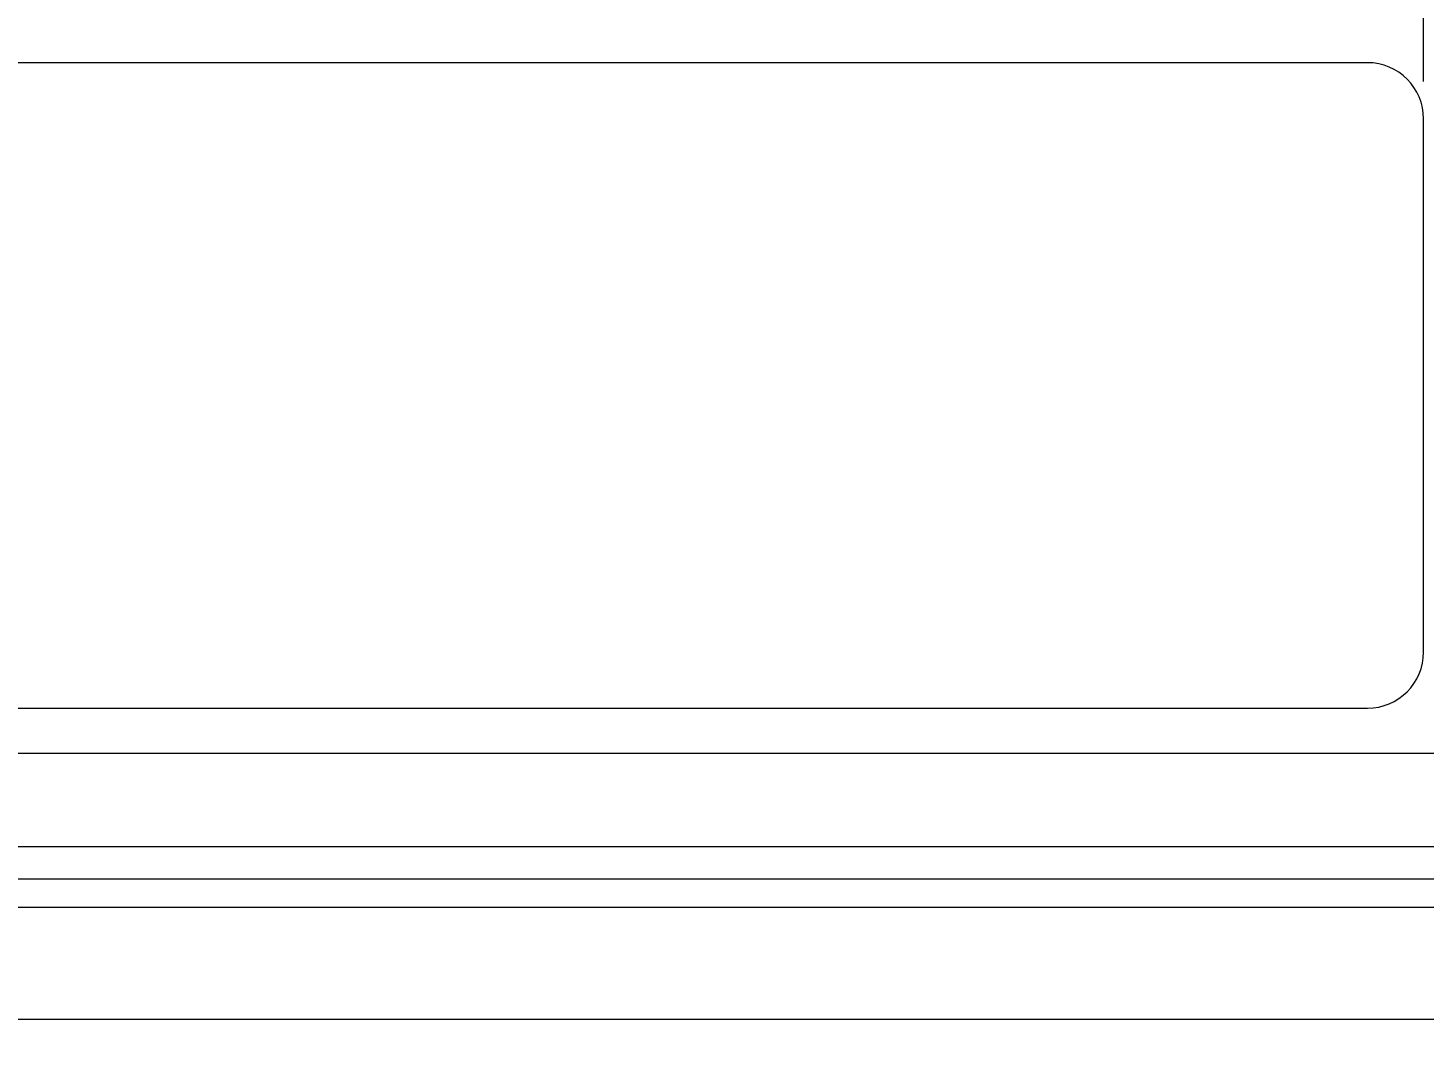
# Model space of a CAD drawing. Header units: inches. Extents: x 0.04 to 7.3, y 0.02 to 5.63.
# Drawn here: x 1.908 to 3.151, y 1.721 to 2.64 of the extents above; entities that cross this region are included whole.
import ezdxf

# ---------------------------------------------------------------- set-up
doc = ezdxf.new("R2010")
doc.units = ezdxf.units.IN
doc.header["$MEASUREMENT"] = 0
doc.styles.add('SLDTEXTSTYLE0', font='TXT', dxfattribs={"width": 0.75})
doc.dimstyles.new('SLDDIMSTYLE0', dxfattribs={"dimtxt": 0.091864, "dimasz": 0.104, "dimexe": 0, "dimexo": 0.0625, "dimgap": 0.022966, "dimtad": 0, "dimtih": 1, "dimtoh": 1, "dimrnd": 1e-09, "dimzin": 12, "dimdsep": 46, "dimtxsty": 'SLDTEXTSTYLE0', "dimsah": 1, "dimcen": 0.09, "dimadec": 0, "dimazin": 3, "dimtfac": 1, "dimtofl": 0, "dimtmove": 0, "dimatfit": 3, "dimfxl": 1, "dimfrac": 2, "dimtolj": 1, "dimtzin": 12, "dimarcsym": 0})

# ---------------------------------------------------------------- blocks, each defined once
blk = doc.blocks.new('_D_1')
at = {"color": 7, "linetype": 'Continuous', "lineweight": 0, "ltscale": 0.666667}
for p, q in [((0.9709, 2.5927), (0.9709, 3.5102)), ((3.1509, 2.5927), (3.1509, 3.5102)), ((0.9709, 3.4268), (1.7158, 3.4268)), ((1.8243, 3.4261), (1.7963, 3.4261)), ((1.7963, 3.4261), (1.7963, 3.2803)), ((2.2915, 3.4261), (2.3195, 3.4261)), ((2.3195, 3.4261), (2.3195, 3.2803)), ((3.1509, 3.4268), (2.4001, 3.4268)), ((1.7963, 3.2803), (1.8243, 3.2803)), ((2.3195, 3.2803), (2.2915, 3.2803))]:
    blk.add_line(p, q, dxfattribs=at)
for points in [[(0.9709, 3.4268), (1.0749, 3.4095), (1.0749, 3.4442)], [(3.1509, 3.4268), (3.0469, 3.4442), (3.0469, 3.4095)]]:
    blk.add_solid(points, dxfattribs=at)
at = {"color": 7, "linetype": 'Continuous', "lineweight": 0, "ltscale": 0.666667, "char_height": 0.09186, "attachment_point": 1, "style": 'SLDTEXTSTYLE0'}
for s, insert in [('2.18in', (1.8896, 3.5632)), ('55.4mm', (1.8243, 3.3987))]:
    blk.add_mtext(s, dxfattribs=dict(at, insert=insert))
blk = doc.blocks.new('_D_2')
at = {"color": 7, "linetype": 'Continuous', "lineweight": 0, "ltscale": 0.666667}
for p, q in [((0.4359, 2.2488), (0.4359, 1.2536)), ((3.6859, 2.2488), (3.6859, 1.2536)), ((0.4359, 1.3369), (1.7158, 1.3369)), ((1.8243, 1.3362), (1.7963, 1.3362)), ((1.7963, 1.3362), (1.7963, 1.1904)), ((2.2915, 1.3362), (2.3195, 1.3362)), ((2.3195, 1.3362), (2.3195, 1.1904)), ((3.6859, 1.3369), (2.4001, 1.3369)), ((1.7963, 1.1904), (1.8243, 1.1904)), ((2.3195, 1.1904), (2.2915, 1.1904))]:
    blk.add_line(p, q, dxfattribs=at)
for points in [[(0.4359, 1.3369), (0.5399, 1.3196), (0.5399, 1.3543)], [(3.6859, 1.3369), (3.5819, 1.3543), (3.5819, 1.3196)]]:
    blk.add_solid(points, dxfattribs=at)
at = {"color": 7, "linetype": 'Continuous', "lineweight": 0, "ltscale": 0.666667, "char_height": 0.09186, "attachment_point": 1, "style": 'SLDTEXTSTYLE0'}
for s, insert in [('3.25in', (1.8896, 1.4733)), ('82.6mm', (1.8243, 1.3088))]:
    blk.add_mtext(s, dxfattribs=dict(at, insert=insert))

msp = doc.modelspace()

# ---------------------------------------------------------------- linework, layer by layer
at = {"color": 7, "linetype": 'Continuous', "lineweight": 15, "ltscale": 0.666667}
for p, q in [((3.1009, 2.6094), (1.0209, 2.6094)), ((3.1509, 2.0844), (3.1509, 2.5594)), ((1.0209, 2.0344), (3.1009, 2.0344)), ((0.8709, 1.9944), (3.2509, 1.9944)), ((0.8709, 1.9112), (3.2509, 1.9112)), ((3.2509, 1.882), (0.8709, 1.882)), ((3.2509, 1.8569), (0.8709, 1.8569)), ((3.2509, 1.7569), (0.8709, 1.7569))]:
    msp.add_line(p, q, dxfattribs=at)
at = {"color": 7, "linetype": 'Continuous', "lineweight": 15, "ltscale": 0.444444}
for centre, start, end in [((3.1009, 2.5594), 0, 90), ((3.1009, 2.0844), 270, 0)]:
    msp.add_arc(centre, 0.05, start, end, dxfattribs=at)

# ---------------------------------------------------------------- dimensions: what is measured, and where the dimension line sits
at = {"color": 7, "linetype": 'Continuous', "lineweight": 0, "ltscale": 0.666667}
for base, p1, p2, picture, middle in [((3.1509, 3.4268), (0.9709, 2.5594), (3.1509, 2.5594), '_D_1', (2.0579, 3.4268)), ((3.6859, 1.3369), (0.4359, 2.2821), (3.6859, 2.2821), '_D_2', (2.0579, 1.3369))]:
    dim = msp.add_linear_dim(base=base, p1=p1, p2=p2, dimstyle='SLDDIMSTYLE0', dxfattribs=at)
    dim.commit()
    dim.dimension.update_dxf_attribs({"geometry": picture, "text_midpoint": middle, "dimtype": 160})

doc.saveas('drawing.dxf')
